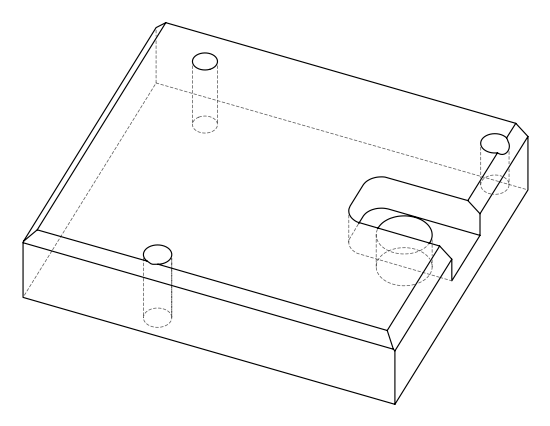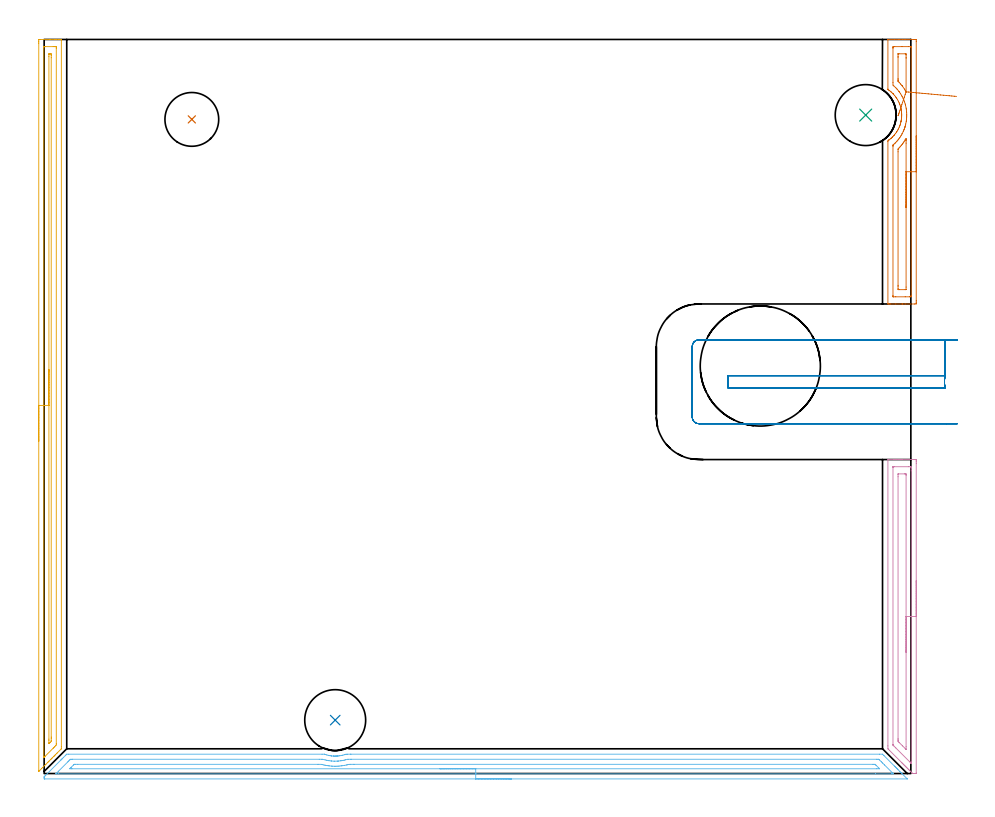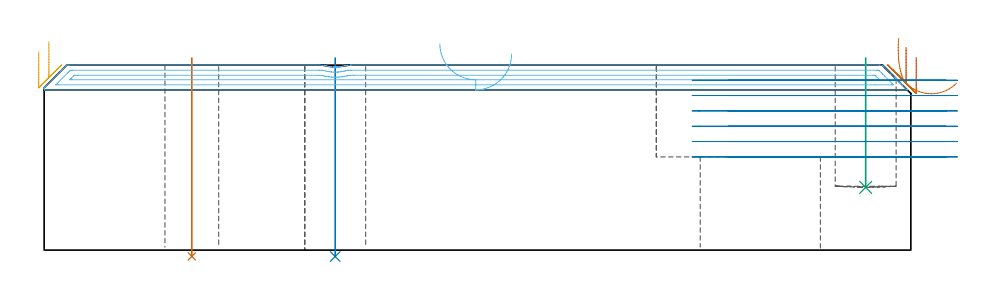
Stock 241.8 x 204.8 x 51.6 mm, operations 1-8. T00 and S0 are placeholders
(PLAN: 9 operations, 4 tool changes, 20.4 min)
(1 INDEXABLE_INSERT_DRILL_THROUGH_HOLE_FROM_SOLID | STEP1HOLE | NXT0302_001 | 0.22 min | 9110 mm3)
(2 INDEXABLE_INSERT_DRILL_THROUGH_HOLE_FROM_SOLID_1 | STEP1HOLE_1 | NXT0302_005 | 0.22 min | 11703 mm3)
(3 INDEXABLE_INSERT_DRILL_BLIND_HOLE_FROM_SOLID | STEP1POCKET | NXT0302_005 | 0.15 min | 7687 mm3)
(4 AREA_MILL | FG_CHAMFER_SURFACE | UGT0205_001 | 2.25 min | 2888 mm3)
(5 AREA_MILL_1 | FG_CHAMFER_SURFACE_1 | UGT0205_001 | 4.99 min | 4068 mm3)
(6 AREA_MILL_2 | FG_CHAMFER_SURFACE_2 | UGT0205_001 | 5.82 min | 5527 mm3)
(7 AREA_MILL_3 | FG_CHAMFER_SURFACE_3 | UGT0205_001 | 2.06 min | 2398 mm3)
(8 MILL_SLOT | SLOT_PARTIAL_RECTANGULAR | UGT0201_136 | Follow Part, ap 5, ae 75% | 3.9 min | 77023 mm3)
(9 MILL_THROUGH_HOLE_FROM_SOLID_MATERIAL | STEP1HOLE_2 | UGT0201_018 | Circular | 0.76 min | 22926 mm3)
(TOOL NXT0302_001 | Index. Insert Drill 15mm [880-D1500L20-05] | D15 PA176 FL75 Z2)
(TOOL NXT0302_005 | Index. Insert Drill 17mm [880-D1700L20-05] | D17 PA176 FL85 Z2)
(TOOL UGT0205_001 | Chamfer Mill 20 x 3 x 45 deg. | D20 FL50 Z2)
(TOOL UGT0201_136 | Carbide End Mill 20.0 | D20 FL30 Z4)
(TOOL UGT0201_018 | End mill 30 mm | D30 FL50 Z4)
(OP 1 INDEXABLE_INSERT_DRILL_THROUGH_HOLE_FROM_SOLID)
G17 G21 G94 G90
T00 M6
G54
G17 G0 G90 X41.2 Y182.5 S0 M3
G43 Z61.6 H1
G94 G81 G98 Z-1.762 F250. R53.6
G80
M5
M2
(OP 2 INDEXABLE_INSERT_DRILL_THROUGH_HOLE_FROM_SOLID_1)
G17 G21 G94 G90
T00 M6
G54
G17 G0 G90 X81.2 Y14.9 S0 M3
G43 Z61.6 H1
G94 G81 G98 Z-1.797 F250. R53.6
G80
M5
M2
(OP 3 INDEXABLE_INSERT_DRILL_BLIND_HOLE_FROM_SOLID)
G17 G21 G94 G90
T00 M6
G54
G17 G0 G90 X229.2 Y183.7 S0 M3
G43 Z61.6 H1
G94 G81 G98 Z17.5 F250. R53.6
G80
M5
M2
(OP 4 AREA_MILL)
G17 G21 G94 G90
T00 M6
G54
G17 G0 G90 X243.3 Y53.8 S1061 M3
G43 Z61.6 H0
Z53.7
G94 G1 Y53.762 Z52.828 F250.
Y53.648 Z51.963
Y53.459 Z51.112
Y53.197 Z50.28
Y52.863 Z49.474
Y52.46 Z48.7
Y51.992 Z47.964
Y51.46 Z47.272
Y50.871 Z46.629
Y50.228 Z46.04
Y49.536 Z45.508
Y48.8 Z45.04
Y48.026 Z44.637
Y47.22 Z44.303
Y46.388 Z44.041
Y45.536 Z43.852
Y44.672 Z43.738
Y43.8 Z43.7
Y0.14
X243.295 Y0.025 Z43.704
X243.293 Y0.01 Z43.705
X243.197 Y0. Z43.802
X242.87 Z44.129
X242.623 Z44.376
X242.29 Y0.01 Z44.702
X242.261 Y0.037 Z44.733
X242.159 Y0.14 Z44.839
X241.99 Y0.308 Z45.005
X241.825 Y0.474 Z45.173
X241.714 Y0.585 Z45.284
X241.55 Y0.748 Z45.445
X241.39 Y0.909 Z45.608
X241.268 Y1.031 Z45.73
X241.11 Y1.188 Z45.885
X240.956 Y1.343 Z46.042
X240.823 Y1.476 Z46.175
X240.67 Y1.628 Z46.325
X240.521 Y1.778 Z46.477
X240.377 Y1.922 Z46.621
X240.23 Y2.068 Z46.766
X240.087 Y2.212 Z46.911
X239.932 Y2.367 Z47.066
X239.79 Y2.508 Z47.206
X239.652 Y2.647 Z47.346
X239.486 Y2.813 Z47.512
X239.35 Y2.948 Z47.646
X239.217 Y3.081 Z47.78
X235.83 Y6.469 Z51.168
X235.479 Y6.823 Z51.52
X235.406 Y6.899 Z51.592
X235.4 Y7.714 Z51.6
Y87.552
X235.439 Y87.59 Z51.56
X235.558 Y87.6 Z51.441
X237.037 Z49.962
X237.59 Z49.406
X237.866 Z49.13
X238.47 Z48.527
X238.746 Z48.251
X239.35 Z47.644
X242.568 Z44.429
X242.87 Y87.596 Z44.127
X243.291 Y87.59 Z43.705
X243.295 Y87.445 Z43.703
X243.299 Y87.015 Z43.701
X243.3 Y86.579 Z43.7
Y43.8
X241.886 Z45.114
X241.885 Y3.258 Z45.115
X241.881 Y2.967 Z45.119
X241.879 Y2.896 Z45.121
X241.876 Y2.885 Z45.124
X241.853 Y2.905 Z45.147
X241.791 Y2.963 Z45.209
X241.492 Y3.258 Z45.508
X237.59 Y7.16 Z49.41
X237.038 Y7.714 Z49.962
X236.851 Y7.908 Z50.149
X236.822 Y7.94 Z50.178
X236.819 Y7.96 Z50.181
X236.817 Y8.008 Z50.183
X236.815 Y8.106 Z50.185
Y85.429
X236.817 Y85.527 Z50.183
X236.82 Y85.575 Z50.18
X236.822 Y85.59 Z50.178
X236.865 Y85.592 Z50.135
X237.229 Y85.599 Z49.771
X241.11 Z45.89
X241.63 Y85.597 Z45.37
X241.803 Y85.59 Z45.197
X241.879 Y85.576 Z45.121
X241.884 Y85.34 Z45.116
X241.885 Y85.233 Z45.115
X241.886 Y84.447 Z45.114
Y43.8
X240.472 Z46.528
X240.471 Y7.469 Z46.529
X240.469 Y6.823 Z46.531
X240.468 Y6.762 Z46.532
X240.467 Y6.753 Z46.533
X240.383 Y6.823 Z46.617
X240.23 Y6.972 Z46.77
X239.486 Y7.714 Z47.514
X238.595 Y8.605 Z48.405
X238.47 Y8.731 Z48.53
X238.283 Y8.925 Z48.717
X238.239 Y8.972 Z48.761
X238.235 Y9.088 Z48.765
X238.231 Y9.251 Z48.769
X238.229 Y9.496 Z48.771
Y9.74
Y82.804
X238.233 Y83.45 Z48.767
X238.235 Y83.571 Z48.765
X238.239 Y83.59 Z48.761
X238.274 Y83.595 Z48.726
X238.324 Y83.599 Z48.676
X240.083 Y83.6 Z46.917
X240.23 Y83.597 Z46.77
X240.377 Y83.592 Z46.623
X240.465 Y83.587 Z46.535
X240.468 Y83.532 Z46.532
X240.469 Y83.45 Z46.531
X240.471 Y83.206 Z46.529
X240.472 Y43.8 Z46.528
Y42.928 Z46.566
Y42.064 Z46.68
Y41.212 Z46.869
Y40.38 Z47.131
Y39.574 Z47.465
Y38.8 Z47.868
Y38.064 Z48.337
Y37.372 Z48.868
Y36.729 Z49.457
Y36.14 Z50.101
Y35.608 Z50.793
Y35.14 Z51.528
Y34.737 Z52.302
Y34.403 Z53.108
Y34.141 Z53.94
Y33.952 Z54.792
Y33.838 Z55.657
Y33.8 Z56.528
G0 Z61.6
M5
M2
(OP 5 AREA_MILL_1)
G17 G21 G94 G90
T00 M6
G54
G17 G0 G90 X-1.5 Y92.7 S1061 M3
G43 Z61.6 H0
Z55.3
G94 G1 Y92.738 Z54.428 F250.
Y92.852 Z53.564
Y93.041 Z52.712
Y93.303 Z51.88
Y93.637 Z51.074
Y94.04 Z50.3
Y94.508 Z49.564
Y95.039 Z48.872
Y95.629 Z48.229
Y96.272 Z47.64
Y96.964 Z47.109
Y97.7 Z46.64
Y98.474 Z46.237
Y99.28 Z45.903
Y100.112 Z45.641
Y100.963 Z45.452
Y101.828 Z45.338
Y102.7 Z45.3
Y203.78
X-1.499 Y204.172 Z45.301
X-1.495 Y204.668 Z45.303
X-1.491 Y204.791 Z45.306
X-1.004 Y204.8 Z45.793
X1.65 Z48.445
X3.062 Z49.858
X3.419 Z50.214
X4.134 Z50.933
X4.4 Z51.199
X4.779 Y204.792 Z51.57
X4.797 Y204.79 Z51.588
X4.8 Y204.619 Z51.6
Y7.486
X4.799 Y6.905 Z51.584
X4.749 Y6.849 Z51.549
X3.599 Y5.698 Z50.396
X3.073 Y5.173 Z49.872
X2.83 Y4.928 Z49.626
X2.705 Y4.804 Z49.502
X2.207 Y4.306 Z49.006
X1.945 Y4.043 Z48.741
X1.811 Y3.909 Z48.608
X1.341 Y3.44 Z48.14
X1.06 Y3.158 Z47.856
X0.474 Y2.574 Z47.274
X0.176 Y2.273 Z46.971
X-0.426 Y1.674 Z46.374
X-0.709 Y1.388 Z46.086
X-1.243 Y0.856 Z45.555
X-1.319 Y0.78 Z45.479
X-1.446 Y0.659 Z45.352
X-1.494 Y0.617 Z45.304
X-1.499 Y0.754 Z45.301
X-1.5 Y0.78 Z45.3
Y102.7
X-0.086 Z46.714
X-0.085 Y202.707 Z46.715
X-0.084 Y202.76 Z46.716
X-0.081 Y202.785 Z46.719
X-0.079 Y202.79 Z46.721
X-0.057 Y202.792 Z46.743
X0.355 Y202.799 Z47.155
X2.535 Y202.8 Z49.335
X3.01 Y202.798 Z49.81
X3.26 Y202.792 Z50.06
X3.379 Y202.788 Z50.179
X3.385 Y202.419 Z50.185
Y202.384
Y8.38
X3.379 Y7.955 Z50.179
X3.173 Y7.735 Z49.973
X2.934 Y7.486 Z49.734
X2.734 Y7.284 Z49.534
X2.535 Y7.084 Z49.335
X0.254 Y4.804 Z47.054
X0.169 Y4.719 Z46.969
X0.065 Y4.617 Z46.865
X-0.037 Y4.52 Z46.763
X-0.077 Y4.484 Z46.723
X-0.085 Y4.769 Z46.715
Y4.804
X-0.086 Y102.7 Z46.714
X1.328 Z48.128
X1.329 Y200.027 Z48.129
X1.331 Y200.596 Z48.131
X1.333 Y200.758 Z48.133
X1.335 Y200.789 Z48.135
X1.382 Y200.794 Z48.182
X1.45 Y200.799 Z48.25
X1.65 Y200.796 Z48.45
X1.851 Y200.79 Z48.651
X1.965 Y200.782 Z48.765
X1.968 Y200.704 Z48.768
X1.97 Y200.596 Z48.77
X1.971 Y200.272 Z48.771
Y199.702
Y10.168
X1.97 Y9.845 Z48.77
X1.964 Y9.274 Z48.764
X1.955 Y8.966 Z48.755
X1.65 Y8.652 Z48.45
X1.516 Y8.515 Z48.316
X1.38 Y8.38 Z48.18
X1.36 Y8.364 Z48.16
X1.345 Y8.354 Z48.145
X1.335 Y8.38 Z48.135
X1.333 Y8.42 Z48.133
X1.329 Y8.704 Z48.129
Y9.274
X1.328 Y9.599 Z48.128
Y102.7
Y103.571 Z48.167
Y104.436 Z48.28
Y105.288 Z48.469
Y106.12 Z48.732
Y106.926 Z49.065
Y107.7 Z49.468
Y108.436 Z49.937
Y109.128 Z50.468
Y109.771 Z51.057
Y110.36 Z51.701
Y110.891 Z52.393
Y111.36 Z53.128
Y111.763 Z53.902
Y112.097 Z54.708
Y112.359 Z55.54
Y112.548 Z56.392
Y112.662 Z57.257
Y112.7 Z58.128
G0 Z61.6
M5
M2
(OP 6 AREA_MILL_2)
G17 G21 G94 G90
T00 M6
G54
G17 G0 G90 X130.4 Y-1.5 S1061 M3
G43 Z61.6 H0
Z54.7
G94 G1 X130.362 Z53.828 F250.
X130.248 Z52.963
X130.059 Z52.112
X129.797 Z51.28
X129.463 Z50.474
X129.06 Z49.7
X128.591 Z48.964
X128.06 Z48.272
X127.471 Z47.629
X126.828 Z47.04
X126.136 Z46.508
X125.4 Z46.04
X124.626 Z45.637
X123.82 Z45.303
X122.988 Z45.041
X122.136 Z44.852
X121.272 Z44.738
X120.4 Z44.7
X0.178
X0.093 Y-1.497 Z44.703
X0.001 Y-1.491 Z44.706
X0. Y-1.203 Z44.996
Y-1.118 Z45.08
X0.004 Y-0.917 Z45.282
X0.01 Y-0.899 Z45.3
X0.029 Y-0.871 Z45.328
X0.219 Y-0.68 Z45.517
X0.327 Y-0.572 Z45.626
X0.553 Y-0.347 Z45.853
X4.703 Y3.804 Z50.002
X4.748 Y3.849 Z50.046
X4.796 Y3.896 Z50.095
X4.99 Y4.09 Z50.289
X5.04 Y4.141 Z50.338
X5.333 Y4.433 Z50.633
X5.988 Y5.089 Z51.287
X6.161 Y5.259 Z51.454
X6.305 Y5.402 Z51.583
X6.882 Y5.4 Z51.6
X77.533 Y5.397 Z51.597
X78.153 Y5.399 Z51.59
X78.205 Y5.391 Z51.583
X78.389 Y5.329 Z51.529
X78.421 Y5.319 Z51.518
X78.866 Y5.184 Z51.381
X79.283 Y5.078 Z51.272
X79.314 Y5.07 Z51.264
X79.631 Y5.005 Z51.203
X79.73 Y4.987 Z51.181
X79.76 Y4.981 Z51.176
X80.065 Y4.936 Z51.133
X80.177 Y4.92 Z51.116
X80.207 Y4.916 Z51.112
X80.654 Y4.873 Z51.072
X80.76 Y4.868 Z51.065
X80.847 Y4.864 Z51.058
X80.883 Y4.862 Z51.055
X80.989 Y4.855 Z51.053
X81.218 Y4.858 Z51.052
X81.243 Y4.859 Z51.054
X81.436 Y4.861 Z51.056
X81.438
X81.481 Y4.864 Z51.059
X81.66 Y4.878 Z51.067
X81.857 Y4.889 Z51.084
X81.965 Y4.896 Z51.091
X81.994 Y4.898 Z51.093
X82.441 Y4.95 Z51.147
X82.887 Y5.026 Z51.226
X82.968 Y5.045 Z51.245
X83.335 Y5.129 Z51.329
X83.78 Y5.256 Z51.454
X83.848 Y5.276 Z51.476
X84.152 Y5.365 Z51.564
X84.215 Y5.383 Z51.582
X84.637 Y5.393 Z51.593
X85.54 Y5.4 Z51.6
X85.567
X233.024
X233.9 Y5.393 Z51.593
X233.918 Y5.378 Z51.578
X234.283 Y5.018 Z51.216
X237.214 Y2.087 Z48.285
X237.35 Y1.952 Z48.148
X237.493 Y1.808 Z48.005
X237.644 Y1.657 Z47.855
X237.79 Y1.512 Z47.707
X237.94 Y1.361 Z47.558
X238.074 Y1.227 Z47.425
X238.229 Y1.073 Z47.268
X238.729 Y0.571 Z46.771
X238.983 Y0.318 Z46.516
X239.105 Y0.197 Z46.393
X239.436 Y-0.136 Z46.064
X240.668 Y-1.367 Z44.832
X240.771 Y-1.474 Z44.724
X240.783 Y-1.494 Z44.703
X240.771 Y-1.499 Z44.699
X120.4 Y-1.5 Z44.7
Y-0.086 Z46.114
X4.041 Y-0.085 Z46.115
X3.414 Y-0.08 Z46.12
X3.306 Y-0.079 Z46.121
X3.305 Y-0.056 Z46.144
X3.306 Y-0.047 Z46.153
X3.649 Y0.299 Z46.499
X3.985 Y0.635 Z46.835
X6.614 Y3.265 Z49.465
X6.882 Y3.532 Z49.732
X7.191 Y3.838 Z50.038
X7.277 Y3.92 Z50.12
X7.329 Y3.968 Z50.168
X7.409 Y3.979 Z50.179
X7.776 Y3.984 Z50.184
X7.935 Y3.985 Z50.185
X76.764 Y3.982 Z50.182
X77.495 Y3.977 Z50.177
X77.664 Y3.975 Z50.175
X78.389 Y3.804 Z50.004
X78.84 Y3.7 Z49.9
X79.283 Y3.612 Z49.812
X79.448 Y3.587 Z49.787
X80.052 Y3.509 Z49.709
X80.177 Y3.497 Z49.697
X80.883 Y3.449 Z49.649
X81.071 Y3.447 Z49.647
X81.759 Y3.466 Z49.666
X81.965 Y3.477 Z49.677
X82.077 Y3.486 Z49.686
X82.711 Y3.554 Z49.754
X82.858 Y3.573 Z49.773
X83.352 Y3.658 Z49.858
X83.752 Y3.745 Z49.945
X84.077 Y3.823 Z50.023
X84.646 Y3.971 Z50.171
X84.816 Y3.975 Z50.175
X85.54 Y3.984 Z50.184
X85.699 Y3.985 Z50.185
X232.29
X232.656 Y3.981 Z50.181
X232.836 Y3.979 Z50.179
X233.024 Y3.815 Z50.015
X233.583 Y3.265 Z49.465
X233.918 Y2.932 Z49.132
X234.462 Y2.388 Z48.588
X236.6 Y0.249 Z46.449
X236.857 Y-0.016 Z46.184
X236.908 Y-0.07 Z46.13
X236.831 Y-0.079 Z46.121
X236.6 Y-0.083 Z46.117
X236.44 Y-0.085 Z46.115
X231.949 Y-0.086 Z46.114
X120.4
Y1.328 Z47.528
X7.776 Y1.329 Z47.529
X7.589 Y1.331 Z47.531
X7.216 Y1.335 Z47.535
X7.151 Y1.341 Z47.541
X7.18 Y1.374 Z47.574
X7.237 Y1.435 Z47.635
X7.312 Y1.512 Z47.712
X7.541 Y1.742 Z47.942
X8.19 Y2.388 Z48.588
X8.352 Y2.543 Z48.743
X8.376 Y2.564 Z48.764
X8.421 Y2.567 Z48.767
X8.484 Y2.57 Z48.77
X8.669 Y2.571 Z48.771
X9.376
X76.418 Y2.568 Z48.768
X76.602 Y2.567 Z48.767
X77.319 Y2.561 Z48.761
X77.495 Y2.52 Z48.72
X78.055 Y2.388 Z48.588
X78.389 Y2.316 Z48.516
X78.483 Y2.297 Z48.497
X78.928 Y2.22 Z48.42
X79.283 Y2.17 Z48.37
X79.539 Y2.138 Z48.338
X80.177 Y2.077 Z48.277
X80.519 Y2.053 Z48.253
X81.071 Y2.033 Z48.233
X81.424 Y2.042 Z48.242
X81.965 Y2.059 Z48.259
X82.278 Y2.081 Z48.281
X82.858 Y2.14 Z48.34
X83.087 Y2.165 Z48.365
X83.752 Y2.269 Z48.469
X83.855 Y2.287 Z48.487
X84.346 Y2.388 Z48.588
X84.588 Y2.446 Z48.646
X84.646 Y2.46 Z48.66
X85.009 Y2.549 Z48.749
X85.361 Y2.563 Z48.763
X85.54 Y2.567 Z48.767
X86.247 Y2.571 Z48.771
X86.434
X231.237
X231.423 Y2.57 Z48.77
X231.796 Y2.564 Z48.764
X231.829 Y2.561 Z48.761
X231.841 Y2.553 Z48.753
X231.868 Y2.531 Z48.731
X231.917 Y2.483 Z48.683
X232.013 Y2.388 Z48.588
X232.13 Y2.27 Z48.47
X232.885 Y1.512 Z47.712
X233.024 Y1.367 Z47.567
X233.039 Y1.335 Z47.535
X233.024 Y1.334 Z47.534
X232.317 Y1.329 Z47.529
X120.4 Y1.328 Z47.528
X119.528 Z47.566
X118.663 Z47.68
X117.812 Z47.869
X116.98 Z48.132
X116.174 Z48.465
X115.4 Z48.868
X114.664 Z49.337
X113.972 Z49.868
X113.329 Z50.457
X112.74 Z51.101
X112.208 Z51.793
X111.74 Z52.528
X111.337 Z53.302
X111.003 Z54.108
X110.741 Z54.94
X110.552 Z55.792
X110.438 Z56.657
X110.4 Z57.528
G0 Z61.6
M5
M2
(OP 7 AREA_MILL_3)
G17 G21 G94 G90
T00 M6
G54
G17 G0 G90 X243.3 Y177.9 S1061 M3
G43 Z61.6 H0
Z53.7
G94 G1 Y177.862 Z52.828 F250.
Y177.748 Z51.963
Y177.559 Z51.112
Y177.297 Z50.28
Y176.963 Z49.474
Y176.56 Z48.7
Y176.091 Z47.964
Y175.56 Z47.272
Y174.971 Z46.629
Y174.328 Z46.04
Y173.636 Z45.508
Y172.9 Z45.04
Y172.126 Z44.637
Y171.32 Z44.303
Y170.488 Z44.041
Y169.636 Z43.852
Y168.772 Z43.738
Y167.9 Z43.7
Y131.983
X243.299 Y131.53 Z43.701
X243.294 Y131.102 Z43.703
X243.291 Y131.009 Z43.705
X242.87 Y131. Z44.126
X240.23 Z46.764
X239.522 Z47.476
X239.35 Z47.648
X237.59 Z49.406
X236.101 Z50.898
X235.83 Z51.168
X235.566 Y131.001 Z51.432
X235.406 Y131.01 Z51.592
X235.4 Y131.087 Z51.6
Y176.327
X235.404 Y176.551 Z51.589
X235.566 Y176.677 Z51.433
X235.698 Y176.771 Z51.302
X235.706 Y176.777 Z51.293
X235.83 Y176.873 Z51.165
X236.101 Y177.079 Z50.898
X236.27 Y177.222 Z50.726
X236.341 Y177.28 Z50.657
X236.636 Y177.558 Z50.364
X236.664 Y177.584 Z50.336
X236.976 Y177.901 Z50.024
X237.181 Y178.132 Z49.819
X237.218 Y178.174 Z49.782
X237.541 Y178.588 Z49.456
X237.848 Y179.013 Z49.148
X237.882 Y179.067 Z49.114
X238.141 Y179.51 Z48.856
X238.302 Y179.812 Z48.697
X238.381 Y179.961 Z48.618
X238.559 Y180.355 Z48.437
X238.666 Y180.615 Z48.331
X238.722 Y180.755 Z48.273
X238.763 Y180.867 Z48.235
X238.869 Y181.206 Z48.129
X238.898 Y181.299 Z48.1
X239.017 Y181.747 Z47.983
X239.057 Y181.945 Z47.942
X239.066 Y181.989 Z47.933
X239.085 Y182.093 Z47.909
X239.105 Y182.193 Z47.889
X239.174 Y182.641 Z47.821
X239.208 Y182.98 Z47.788
X239.219 Y183.087 Z47.778
X239.222 Y183.131 Z47.776
X239.227 Y183.28 Z47.766
X239.239 Y183.534 Z47.757
X239.238 Y183.699 Z47.754
X239.237 Y183.876 Z47.758
X239.234 Y183.926 Z47.753
X239.235 Y183.981 Z47.756
X239.225 Y184.178 Z47.77
X239.217 Y184.291 Z47.775
X239.209 Y184.427 Z47.784
X239.172 Y184.754 Z47.82
X239.16 Y184.875 Z47.835
X239.156 Y184.898 Z47.839
X239.117 Y185.147 Z47.882
X239.088 Y185.321 Z47.911
X239.057 Y185.462 Z47.942
X239.015 Y185.641 Z47.981
X238.988 Y185.769 Z48.01
X238.865 Y186.214 Z48.135
X238.724 Y186.644 Z48.276
X238.634 Y186.878 Z48.366
X238.536 Y187.108 Z48.463
X238.319 Y187.557 Z48.678
X238.084 Y188.001 Z48.916
X237.85 Y188.384 Z49.15
X237.671 Y188.643 Z49.328
X237.545 Y188.814 Z49.455
X237.486 Y188.894 Z49.514
X237.235 Y189.202 Z49.763
X236.975 Y189.502 Z50.023
X236.851 Y189.633 Z50.146
X236.838 Y189.647 Z50.159
X236.698 Y189.788 Z50.302
X236.372 Y190.077 Z50.625
X236.27 Y190.168 Z50.727
X236.101 Y190.319 Z50.898
X235.869 Y190.506 Z51.13
X235.781 Y190.572 Z51.219
X235.632 Y190.681 Z51.366
X235.477 Y190.791 Z51.519
X235.403 Y190.85 Z51.589
X235.4 Y190.964 Z51.6
Y204.713
X235.406 Y204.79 Z51.592
X235.568 Y204.8 Z51.43
X237.247 Z49.752
X238.47 Z48.527
X239.522 Z47.476
X240.23 Z46.764
X242.516 Z44.48
X242.87 Y204.796 Z44.126
X243.291 Y204.791 Z43.705
X243.294 Y204.698 Z43.703
X243.3 Y204.27 Z43.7
Y167.9
X241.886 Z45.114
Y133.409
X241.885 Y133.304 Z45.115
X241.881 Y133.109 Z45.119
X241.879 Y133.021 Z45.121
X241.713 Y133.01 Z45.287
X241.41 Y133.002 Z45.59
X240.23 Y133. Z46.77
X237.59 Z49.41
X237.011 Y133.001 Z49.989
X236.884 Y133.006 Z50.116
X236.831 Y133.01 Z50.17
X236.821 Y133.017 Z50.179
X236.819 Y133.038 Z50.181
X236.816 Y133.091 Z50.184
X236.815 Y133.199 Z50.185
X236.814 Y133.304 Z50.186
X236.815 Y174.997 Z50.185
X236.816 Y175.192 Z50.184
X236.819 Y175.289 Z50.181
X236.821 Y175.334 Z50.179
X236.845 Y175.366 Z50.155
X237.043 Y175.548 Z49.957
X237.407 Y175.884 Z49.593
X237.5 Y175.975 Z49.5
X237.59 Y176.068 Z49.41
X237.928 Y176.43 Z49.072
X238.222 Y176.771 Z48.778
X238.333 Y176.909 Z48.667
X238.47 Y177.087 Z48.53
X238.709 Y177.417 Z48.291
X238.881 Y177.658 Z48.119
X239.058 Y177.952 Z47.942
X239.35 Y178.457 Z47.65
X239.381 Y178.514 Z47.619
X239.397 Y178.545 Z47.603
X239.668 Y179.111 Z47.332
X239.811 Y179.432 Z47.189
X239.884 Y179.606 Z47.116
X239.933 Y179.731 Z47.067
X240.025 Y179.98 Z46.975
X240.138 Y180.319 Z46.862
X240.151 Y180.359 Z46.849
X240.16 Y180.389 Z46.84
X240.23 Y180.63 Z46.77
X240.345 Y181.09 Z46.655
X240.371 Y181.206 Z46.629
X240.492 Y181.829 Z46.508
X240.533 Y182.093 Z46.467
X240.595 Y182.613 Z46.405
X240.626 Y182.98 Z46.374
X240.647 Y183.447 Z46.353
Y183.867
X240.629 Y184.352 Z46.371
X240.601 Y184.754 Z46.399
X240.531 Y185.338 Z46.469
X240.481 Y185.641 Z46.519
X240.317 Y186.44 Z46.683
X240.295 Y186.529 Z46.705
X240.23 Y186.763 Z46.77
X240.023 Y187.416 Z46.977
X239.838 Y187.908 Z47.162
X239.664 Y188.303 Z47.336
X239.35 Y188.934 Z47.65
X239.212 Y189.19 Z47.788
X238.933 Y189.656 Z48.067
X238.651 Y190.077 Z48.349
X238.575 Y190.182 Z48.425
X238.47 Y190.318 Z48.53
X237.935 Y190.964 Z49.065
X237.59 Y191.334 Z49.41
X237.036 Y191.851 Z49.964
X236.821 Y192.052 Z50.179
X236.814 Y192.738 Z50.186
X236.815 Y202.391 Z50.185
Y202.496
X236.819 Y202.691 Z50.181
X236.821 Y202.78 Z50.179
X236.987 Y202.79 Z50.013
X237.291 Y202.798 Z49.709
X239.35 Y202.8 Z47.65
X241.11 Z45.89
X241.689 Y202.799 Z45.311
X241.816 Y202.794 Z45.184
X241.87 Y202.79 Z45.13
X241.879 Y202.783 Z45.121
X241.882 Y202.762 Z45.118
X241.884 Y202.709 Z45.116
X241.886 Y202.601 Z45.114
Y202.496
Y167.9
X240.472 Z46.528
X240.471 Y135.722 Z46.529
X240.469 Y135.078 Z46.531
X240.467 Y135.019 Z46.533
X240.466 Y135.012 Z46.534
X240.437 Y135.007 Z46.563
X240.385 Y135.003 Z46.615
X240.307 Y135. Z46.693
X240.23 Z46.77
X238.47 Y135.001 Z48.53
X238.392 Y135.003 Z48.608
X238.243 Y135.01 Z48.757
X238.236 Y135.078 Z48.764
X238.232 Y135.318 Z48.768
X238.229 Y135.965 Z48.771
Y136.209
Y173.465
X238.234 Y174.11 Z48.766
X238.236 Y174.227 Z48.764
X238.285 Y174.296 Z48.715
X238.47 Y174.496 Z48.53
X238.709 Y174.756 Z48.291
X238.925 Y174.997 Z48.075
X239.119 Y175.229 Z47.881
X239.35 Y175.516 Z47.65
X239.509 Y175.724 Z47.491
X239.627 Y175.884 Z47.373
X239.877 Y176.239 Z47.123
X240.209 Y176.771 Z46.791
X240.23 Y176.805 Z46.77
X240.262 Y176.853 Z46.738
X240.465 Y177.152 Z46.535
X240.467 Y177.014 Z46.533
X240.47 Y176.771 Z46.53
X240.471 Y176.528 Z46.529
X240.472 Y175.884 Z46.528
Y167.9
Y167.028 Z46.566
Y166.163 Z46.68
Y165.312 Z46.869
Y164.48 Z47.131
Y163.674 Z47.465
Y162.9 Z47.868
Y162.164 Z48.337
Y161.472 Z48.868
Y160.829 Z49.457
Y160.24 Z50.101
Y159.708 Z50.793
Y159.24 Z51.528
Y158.837 Z52.302
Y158.503 Z53.108
Y158.241 Z53.94
Y158.052 Z54.792
Y157.938 Z55.657
Y157.9 Z56.528
G0 X254.549 Y188.906 Z46.564
G1 X253.909 Y188.965 Z45.973
X253.221 Y189.028 Z45.441
X252.49 Y189.094 Z44.971
X251.72 Y189.165 Z44.566
X250.918 Y189.238 Z44.231
X250.09 Y189.313 Z43.967
X249.242 Y189.391 Z43.776
X248.381 Y189.469 Z43.66
X247.513 Y189.548 Z43.621
X246.645 Y189.627 Z43.657
X245.783 Y189.706 Z43.769
X244.935 Y189.783 Z43.956
X244.106 Y189.859 Z44.217
X243.302 Y189.932 Z44.549
X242.531 Y190.003 Z44.95
X241.797 Y190.07 Z45.417
X241.107 Y190.133 Z45.947
X240.465 Y190.191 Z46.535
X240.463 Z46.537
X240.448 Y190.214 Z46.552
X240.417 Y190.266 Z46.583
X240.23 Y190.589 Z46.77
X240.003 Y190.964 Z46.997
X239.513 Y191.687 Z47.487
X239.387 Y191.851 Z47.613
X239.35 Y191.896 Z47.65
X238.966 Y192.348 Z48.034
X238.625 Y192.738 Z48.375
X238.47 Y192.904 Z48.53
X238.293 Y193.089 Z48.707
X238.251 Y193.134 Z48.749
X238.235 Y193.164 Z48.765
X238.233 Y193.22 Z48.767
X238.23 Y193.382 Z48.77
X238.229 Y193.625 Z48.771
Y193.869
X238.228 Y199.835 Z48.772
X238.229 Y200.078 Z48.771
X238.231 Y200.722 Z48.769
X238.233 Y200.781 Z48.767
X238.234 Y200.788 Z48.766
X238.263 Y200.793 Z48.737
X238.315 Y200.797 Z48.685
X238.393 Y200.8 Z48.607
X238.47 Z48.53
X240.23 Y200.799 Z46.77
X240.308 Y200.797 Z46.692
X240.457 Y200.79 Z46.543
X240.465 Y200.722 Z46.535
X240.468 Y200.482 Z46.532
X240.471 Y199.835 Z46.529
Y199.591
Y190.243
X240.468 Y190.198 Z46.532
X240.465 Y190.191 Z46.535
X240.208 Y189.412 Z46.832
X239.96 Y188.661 Z47.2
X239.722 Y187.943 Z47.635
X239.498 Y187.264 Z48.134
X239.288 Y186.628 Z48.694
X239.094 Y186.042 Z49.31
X238.918 Y185.509 Z49.977
X238.761 Y185.032 Z50.691
X238.624 Y184.617 Z51.446
X238.508 Y184.266 Z52.236
X238.414 Y183.982 Z53.055
X238.343 Y183.766 Z53.898
X238.295 Y183.621 Z54.757
X238.27 Y183.548 Z55.626
Y183.546 Z56.498
X238.293 Y183.617 Z57.367
X238.341 Y183.76 Z58.227
X238.411 Y183.973 Z59.07
G0 Z61.6
M5
M2
(OP 8 MILL_SLOT)
G17 G21 G94 G90
T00 M6
G54
G17 G0 G90 X254.8 Y121. S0 M3
G43 Z61.669 H0
Z47.391
G94 G1 X251.8 F250.
X251.332 F500.
Y111.
G3 X251.332 Y107.6 R10.
G1 X190.8
Y111.
X251.332
Y121.
X182.7
G3 X180.8 Y119.1 R1.9
G1 Y99.5
G3 X182.7 Y97.6 R1.9
G1 X251.8
X254.8 F250.
G0 Y121. Z43.113
G1 X251.8
X251.332 F500.
Y111.
G3 X251.332 Y107.6 R10.
G1 X190.8
Y111.
X251.332
Y121.
X182.7
G3 X180.8 Y119.1 R1.9
G1 Y99.5
G3 X182.7 Y97.6 R1.9
G1 X251.8
X254.8 F250.
G0 Y121. Z38.835
G1 X251.8
X251.332 F500.
Y111.
G3 X251.332 Y107.6 R10.
G1 X190.8
Y111.
X251.332
Y121.
X182.7
G3 X180.8 Y119.1 R1.9
G1 Y99.5
G3 X182.7 Y97.6 R1.9
G1 X251.8
X254.8 F250.
G0 Y121. Z34.556
G1 X251.8
X251.332 F500.
Y111.
G3 X251.332 Y107.6 R10.
G1 X190.8
Y111.
X251.332
Y121.
X182.7
G3 X180.8 Y119.1 R1.9
G1 Y99.5
G3 X182.7 Y97.6 R1.9
G1 X251.8
X254.8 F250.
G0 Y121. Z30.278
G1 X251.8
X251.332 F500.
Y111.
G3 X251.332 Y107.6 R10.
G1 X190.8
Y111.
X251.332
Y121.
X182.7
G3 X180.8 Y119.1 R1.9
G1 Y99.5
G3 X182.7 Y97.6 R1.9
G1 X251.8
X254.8 F250.
G0 Y121. Z26.
G1 X251.8
X251.332 F500.
Y111.
G3 X251.332 Y107.6 R10.
G1 X190.8
Y111.
X251.332
Y121.
X182.7
G3 X180.8 Y119.1 R1.9
G1 Y99.5
G3 X182.7 Y97.6 R1.9
G1 X251.8
X254.8 F250.
G0 Z61.669
M5
M2
